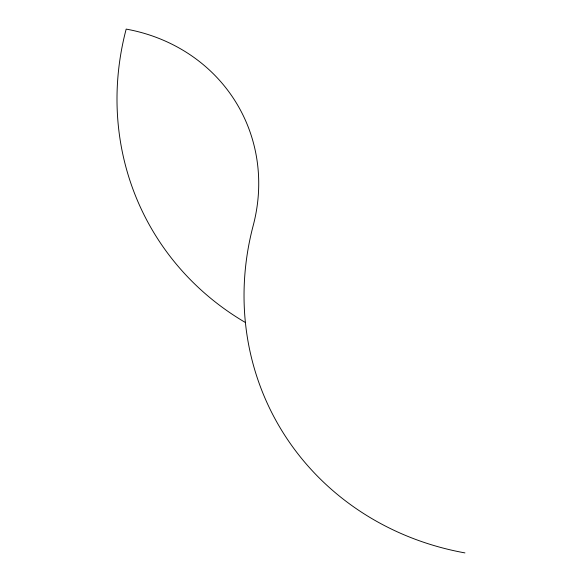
<?xml version="1.0" encoding="UTF-8"?>
<svg xmlns="http://www.w3.org/2000/svg" width="582" height="582" viewBox="0 0 582 582"><rect width="100%" height="100%" fill="white"/><g stroke="black" fill="none" stroke-linecap="round" stroke-linejoin="round"><path stroke-width="0.87" d="M464.938 552.9A298.653 275.519 -27.8 0 1 253.214 225.525A179.191 165.31 -27.8 0 0 126.178 29.1A298.653 275.519 -27.8 0 0 245.4 322.508"/></g></svg>
